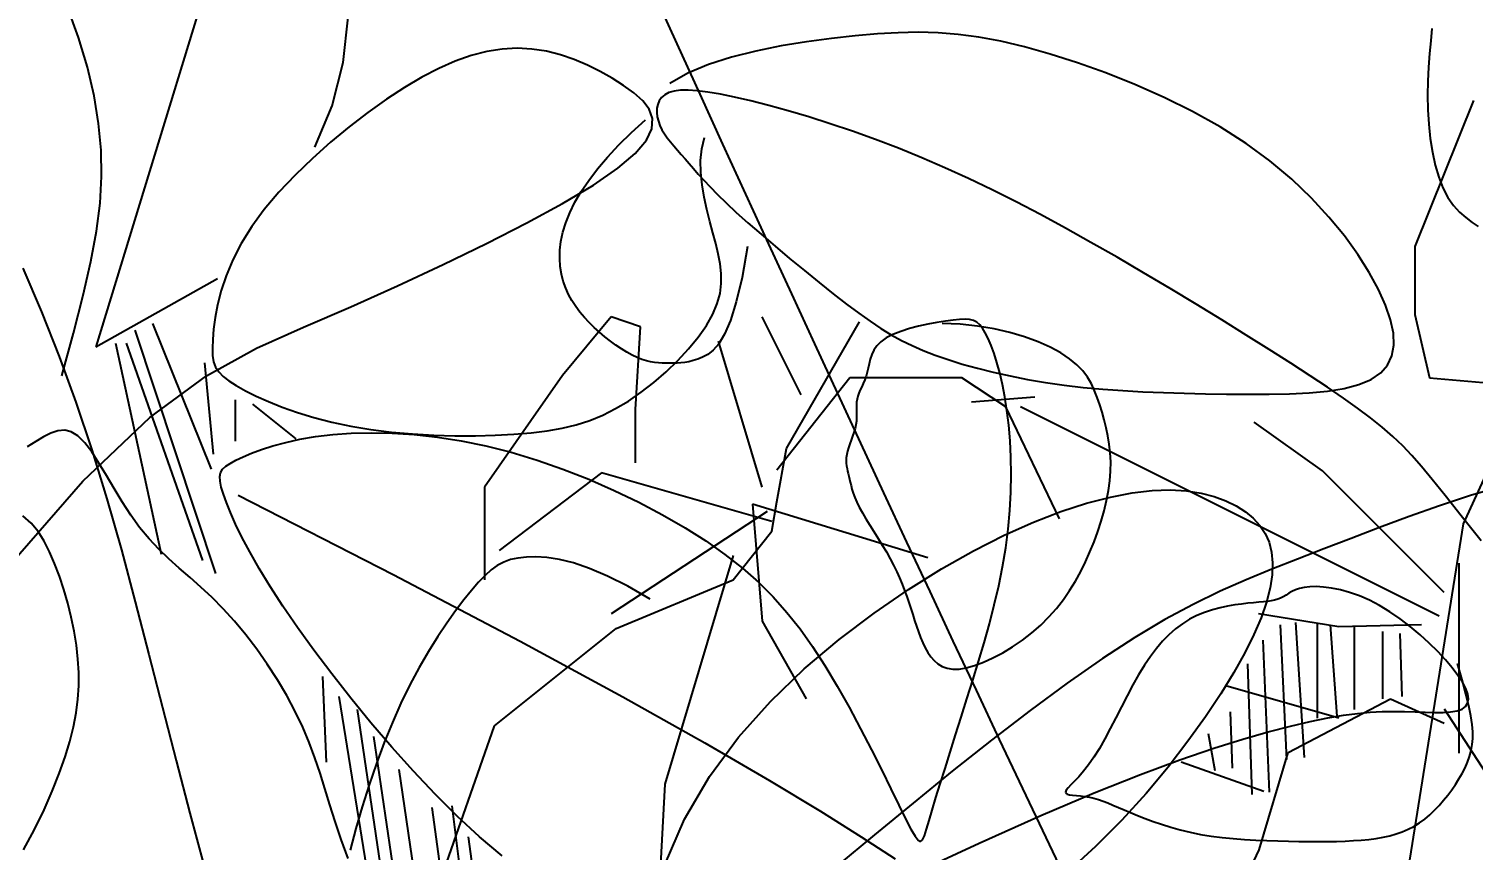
# Model space of a CAD drawing. Header units: metres. Extents: x 10 to 239, y 2 to 253.
# Drawn here: x 85.499 to 88.698, y 23.963 to 25.782 of the extents above; entities that cross this region are included whole.
import ezdxf

# ---------------------------------------------------------------- set-up
doc = ezdxf.new("R2010")
doc.units = ezdxf.units.M
doc.header["$MEASUREMENT"] = 0
doc.layers.get('Defpoints').update_dxf_attribs({"color": 9})
for name, color, linetype in [('-cotas', 252, 'Continuous'), ('1', 7, 'Continuous'), ('cot200', 9, 'Continuous')]:
    doc.layers.add(name, color=color, linetype=linetype)
doc.layers.add('barrera', color=7, linetype='Continuous', lineweight=0, true_color=0x9dbb63)
doc.layers.add('bloques ARBOLES', color=7, linetype='Continuous', true_color=0xb8d897)
doc.styles.get("Standard").update_dxf_attribs({"font": 'arial.ttf'})
doc.dimstyles.get("Standard").update_dxf_attribs({"dimtxt": 0.18, "dimasz": 0.18, "dimexe": 0.18, "dimexo": 0.0625, "dimgap": 0.09, "dimtad": 0, "dimtih": 1, "dimtoh": 1, "dimdec": 4, "dimzin": 0, "dimdsep": 46, "dimtxsty": 'Standard', "dimcen": 0.09, "dimadec": 0, "dimazin": 0, "dimtfac": 1, "dimtdec": 4, "dimtofl": 0, "dimtmove": 0, "dimatfit": 3, "dimfxl": 1, "dimtolj": 1, "dimtzin": 0, "dimarcsym": 0})

# ---------------------------------------------------------------- blocks, each defined once
blk = doc.blocks.new('*D81')
at = {"layer": '-cotas', "color": 0, "lineweight": -2, "transparency": 16777216}
for p, q in [((35.934, 42.8579), (35.9273, 20.3829)), ((88.7846, 42.8423), (88.778, 20.3672)), ((36.1074, 20.5628), (61.0308, 20.5555)), ((88.598, 20.5473), (63.6746, 20.5547))]:
    blk.add_line(p, q, dxfattribs=at)
at = {"layer": '-cotas', "color": 0, "transparency": 16777216}
for points in [[(36.1074, 20.5928), (36.1074, 20.5328), (35.9274, 20.5629)], [(88.598, 20.5773), (88.598, 20.5173), (88.778, 20.5472)]]:
    blk.add_solid(points, dxfattribs=at)
at = {"layer": 'Defpoints', "color": 0, "transparency": 16777216}
for p in [(35.934, 42.9204), (88.7846, 42.9048), (88.778, 20.5472)]:
    blk.add_point(p, dxfattribs=at)
at = {"layer": '-cotas', "color": 0, "transparency": 16777216, "insert": (62.3527, 20.5551), "char_height": 0.5, "attachment_point": 5}
blk.add_mtext('\\A1;52.8506', dxfattribs=at)
blk = doc.blocks.new('ARB5')
blk.add_lwpolyline([(5194.8, 1320.7), (5200, 1377.3), (5205.2, 1437.4), (5209.8, 1500.4), (5213, 1565.6), (5214.2, 1632.4), (5212.8, 1700), (5208.7, 1767.4), (5201.7, 1833.6), (5191.8, 1897.5), (5178.7, 1958.2), (5162.4, 2014.4), (5142.8, 2065.2), (5119.8, 2109.6), (5093.4, 2146.8), (5064.8, 2177.7), (5035.2, 2203.6), (5005.9, 2225.9), (4978.1, 2245.7)])
blk = doc.blocks.new('A$C6F4E7DED')
for p, q in [((1593.7, 2046.07), (1606.55, 2048.5)), ((1606.55, 2048.5), (1618.68, 2050.14)), ((1618.68, 2050.14), (1630.4, 2051.07)), ((1630.4, 2051.07), (1642, 2051.37)), ((1642, 2051.37), (1653.77, 2051.1)), ((1653.77, 2051.1), (1665.99, 2050.36)), ((1665.99, 2050.36), (1678.98, 2049.2)), ((1678.98, 2049.2), (1692.9, 2047.69)), ((1692.9, 2047.69), (1707.48, 2045.76)), ((1548.82, 2033.49), (1564.83, 2038.59)), ((1564.83, 2038.59), (1579.86, 2042.79)), ((1579.86, 2042.79), (1593.7, 2046.07)), ((1707.48, 2045.76), (1722.35, 2043.35)), ((1722.35, 2043.35), (1737.12, 2040.38)), ((1737.12, 2040.38), (1751.42, 2036.78)), ((1532.16, 2027.54), (1548.82, 2033.49)), ((1751.42, 2036.78), (1764.85, 2032.47)), ((1764.85, 2032.47), (1777.04, 2027.37)), ((1515.15, 2020.76), (1532.16, 2027.54)), ((1777.04, 2027.37), (1787.6, 2021.42)), ((1481.39, 2004.92), (1498.12, 2013.21)), ((1498.12, 2013.21), (1515.15, 2020.76)), ((1740.1, 2011.14), (1749.57, 2013.34)), ((1749.57, 2013.34), (1757.92, 2015.06)), ((1757.92, 2015.06), (1765.19, 2016.3)), ((1765.19, 2016.3), (1771.45, 2017.09)), ((1771.45, 2017.09), (1776.79, 2017.44)), ((1776.79, 2017.44), (1781.28, 2017.36)), ((1781.28, 2017.36), (1785, 2016.88)), ((1785, 2016.88), (1788.04, 2016.01)), ((1788.04, 2016.01), (1790.46, 2014.77)), ((1790.46, 2014.77), (1792.33, 2013.17)), ((1792.33, 2013.17), (1793.71, 2011.28)), ((1316.98, 2011.48), (1351.21, 1925.98)), ((1465.27, 1995.92), (1481.39, 2004.92)), ((1706.19, 2001.76), (1718.27, 2005.33)), ((1718.27, 2005.33), (1729.62, 2008.47)), ((1729.62, 2008.47), (1740.1, 2011.14)), ((1793.71, 2011.28), (1794.62, 2009.14)), ((1794.62, 2009.14), (1795.09, 2006.81)), ((1795.09, 2006.81), (1795.16, 2004.35)), ((1680.45, 1993.37), (1693.54, 1997.77)), ((1693.54, 1997.77), (1706.19, 2001.76)), ((1793.31, 1996.72), (1792.11, 1994.26)), ((1794.24, 1999.25), (1793.31, 1996.72)), ((1794.87, 2001.81), (1794.24, 1999.25)), ((1795.16, 2004.35), (1794.87, 2001.81)), ((1810.02, 1992.67), (1801.86, 2000.08)), ((700.89, 1991.25), (806.42, 1646.4)), ((1450.08, 1986.27), (1465.27, 1995.92)), ((1653.55, 1983.42), (1667.07, 1988.58)), ((1667.07, 1988.58), (1680.45, 1993.37)), ((1789.02, 1989.51), (1787.19, 1987.16)), ((1790.67, 1991.87), (1789.02, 1989.51)), ((1792.11, 1994.26), (1790.67, 1991.87)), ((1817.4, 1985.4), (1810.02, 1992.67)), ((1436.09, 1976.01), (1450.08, 1986.27)), ((1639.99, 1977.9), (1653.55, 1983.42)), ((1780.86, 1979.85), (1778.57, 1977.24)), ((1783.08, 1982.36), (1780.86, 1979.85)), ((1785.2, 1984.78), (1783.08, 1982.36)), ((1787.19, 1987.16), (1785.2, 1984.78)), ((1824, 1978.3), (1817.4, 1985.4)), ((1423.34, 1965.3), (1436.09, 1976.01)), ((1612.68, 1965.74), (1626.38, 1972.01)), ((1626.38, 1972.01), (1639.99, 1977.9)), ((1773.69, 1971.54), (1770.89, 1968.33)), ((1776.21, 1974.49), (1773.69, 1971.54)), ((1778.57, 1977.24), (1776.21, 1974.49)), ((1829.85, 1971.37), (1824, 1978.3)), ((1834.97, 1964.63), (1829.85, 1971.37)), ((1411.82, 1954.29), (1423.34, 1965.3)), ((1598.82, 1959.08), (1612.68, 1965.74)), ((1767.7, 1964.78), (1763.99, 1960.82)), ((1770.89, 1968.33), (1767.7, 1964.78)), ((1839.37, 1958.1), (1834.97, 1964.63)), ((1401.54, 1943.17), (1411.82, 1954.29)), ((1584.76, 1952.02), (1598.82, 1959.08)), ((1759.65, 1956.41), (1754.57, 1951.45)), ((1763.99, 1960.82), (1759.65, 1956.41)), ((1843.06, 1951.78), (1839.37, 1958.1)), ((1570.45, 1944.55), (1584.76, 1952.02)), ((1748.62, 1945.9), (1741.75, 1939.71)), ((1754.57, 1951.45), (1748.62, 1945.9)), ((1846.07, 1945.69), (1843.06, 1951.78)), ((1848.42, 1939.85), (1846.07, 1945.69)), ((1392.48, 1932.08), (1401.54, 1943.17)), ((1555.84, 1936.65), (1570.45, 1944.55)), ((1741.75, 1939.71), (1734.11, 1933.04)), ((1850.15, 1934.24), (1848.42, 1939.85)), ((1384.64, 1921.21), (1392.48, 1932.08)), ((1525.56, 1919.57), (1540.88, 1928.32)), ((1540.88, 1928.32), (1555.84, 1936.65)), ((1734.11, 1933.04), (1725.91, 1926.03)), ((1851.29, 1928.88), (1850.15, 1934.24)), ((1851.9, 1923.75), (1851.29, 1928.88)), ((1351.21, 1925.98), (1351.21, 1886.08)), ((1378.01, 1910.72), (1384.64, 1921.21)), ((1725.91, 1926.03), (1717.37, 1918.88)), ((1741.97, 1925.98), (1745.24, 1907.79)), ((1852.02, 1918.86), (1851.9, 1923.75)), ((1510.04, 1910.52), (1525.56, 1919.57)), ((1708.69, 1911.75), (1700.09, 1904.82)), ((1717.37, 1918.88), (1708.69, 1911.75)), ((1850.96, 1909.76), (1851.69, 1914.2)), ((1851.69, 1914.2), (1852.02, 1918.86)), ((1372.6, 1900.78), (1378.01, 1910.72)), ((1494.52, 1901.3), (1510.04, 1910.52)), ((1700.09, 1904.82), (1691.78, 1898.25)), ((1745.24, 1907.79), (1748.6, 1893.5)), ((1848.48, 1901.57), (1849.88, 1905.55)), ((1849.88, 1905.55), (1850.96, 1909.76)), ((1322.68, 1763.53), (1262.78, 1894.63)), ((1368.39, 1891.52), (1372.6, 1900.78)), ((1479.2, 1892.05), (1494.52, 1901.3)), ((1691.78, 1898.25), (1683.97, 1892.23)), ((1844.83, 1894.19), (1846.79, 1897.78)), ((1846.79, 1897.78), (1848.48, 1901.57)), ((1351.21, 1886.08), (1342.65, 1849.03)), ((1365.44, 1882.99), (1368.39, 1891.52)), ((1464.28, 1882.91), (1479.2, 1892.05)), ((1676.81, 1886.87), (1670.19, 1882.14)), ((1683.97, 1892.23), (1676.81, 1886.87)), ((1748.6, 1893.5), (1752.01, 1882.61)), ((1837.58, 1884.38), (1840.2, 1887.51)), ((1840.2, 1887.51), (1842.63, 1890.77)), ((1842.63, 1890.77), (1844.83, 1894.19)), ((1363.8, 1875.2), (1365.44, 1882.99)), ((1449.97, 1874.02), (1464.28, 1882.91)), ((1663.94, 1877.96), (1657.88, 1874.24)), ((1670.19, 1882.14), (1663.94, 1877.96)), ((1719.15, 1807.68), (1676.36, 1881.78)), ((1710.59, 1839.03), (1733.41, 1884.63)), ((1752.01, 1882.61), (1755.43, 1874.59)), ((1804.72, 1878.93), (1821.83, 1884.63)), ((1807.57, 1830.48), (1804.72, 1878.93)), ((1821.83, 1884.63), (1850.35, 1850.43)), ((1828.72, 1875.68), (1831.81, 1878.48)), ((1831.81, 1878.48), (1834.77, 1881.38)), ((1834.77, 1881.38), (1837.58, 1884.38)), ((1363.51, 1868.18), (1363.8, 1875.2)), ((1436.45, 1865.52), (1449.97, 1874.02)), ((1651.85, 1870.89), (1645.67, 1867.85)), ((1657.88, 1874.24), (1651.85, 1870.89)), ((1733.41, 1784.88), (1759.08, 1870.38)), ((1755.43, 1874.59), (1758.81, 1868.94)), ((1819.04, 1868.09), (1822.3, 1870.46)), ((1822.3, 1870.46), (1825.54, 1872.99)), ((1825.54, 1872.99), (1828.72, 1875.68)), ((1364.62, 1861.94), (1363.51, 1868.18)), ((1367.18, 1856.49), (1364.62, 1861.94)), ((1423.94, 1857.55), (1436.45, 1865.52)), ((1632.15, 1862.3), (1624.52, 1859.66)), ((1639.16, 1865.01), (1632.15, 1862.3)), ((1645.67, 1867.85), (1639.16, 1865.01)), ((1758.81, 1868.94), (1762.12, 1865.16)), ((1762.12, 1865.16), (1765.32, 1862.73)), ((1765.32, 1862.73), (1768.35, 1861.14)), ((1768.35, 1861.14), (1771.2, 1859.97)), ((1803.85, 1859.81), (1806.62, 1860.9)), ((1806.62, 1860.9), (1809.55, 1862.3)), ((1809.55, 1862.3), (1812.63, 1863.98)), ((1812.63, 1863.98), (1815.8, 1865.92)), ((1815.8, 1865.92), (1819.04, 1868.09)), ((1371.25, 1851.86), (1367.18, 1856.49)), ((1412.58, 1850.21), (1423.94, 1857.55)), ((1598.11, 1852.27), (1588.3, 1850.08)), ((1607.44, 1854.61), (1598.11, 1852.27)), ((1616.27, 1857.09), (1607.44, 1854.61)), ((1624.52, 1859.66), (1616.27, 1857.09)), ((1771.2, 1859.97), (1773.87, 1859.08)), ((1773.87, 1859.08), (1776.38, 1858.45)), ((1776.38, 1858.45), (1778.78, 1858.02)), ((1778.78, 1858.02), (1781.07, 1857.77)), ((1781.07, 1857.77), (1783.29, 1857.64)), ((1783.29, 1857.64), (1785.46, 1857.59)), ((1785.46, 1857.59), (1787.6, 1857.58)), ((1787.6, 1857.58), (1789.75, 1857.59)), ((1789.75, 1857.59), (1791.91, 1857.63)), ((1791.91, 1857.63), (1794.12, 1857.75)), ((1794.12, 1857.75), (1796.4, 1857.99)), ((1796.4, 1857.99), (1798.76, 1858.39)), ((1798.76, 1858.39), (1801.24, 1858.98)), ((1801.24, 1858.98), (1803.85, 1859.81)), ((816.47, 1827.44), (823, 1845.19)), ((1342.65, 1849.03), (1311.27, 1846.18)), ((1376.88, 1848.05), (1371.25, 1851.86)), ((1384.06, 1845.08), (1376.88, 1848.05)), ((1392.64, 1842.84), (1384.06, 1845.08)), ((1402.32, 1843.44), (1412.58, 1850.21)), ((1556.57, 1844.73), (1545.39, 1843.43)), ((1567.48, 1846.28), (1556.57, 1844.73)), ((1578.07, 1848.08), (1567.48, 1846.28)), ((1588.3, 1850.08), (1578.07, 1848.08)), ((1590.8, 1831.93), (1616.47, 1849.03)), ((1616.47, 1849.03), (1682.07, 1849.03)), ((1682.07, 1849.03), (1724.85, 1794.88)), ((1850.35, 1850.43), (1895.99, 1784.88)), ((661.53, 1812.81), (658.57, 1839.35)), ((1384.72, 1831.19), (1393.07, 1837.13)), ((1402.4, 1841.26), (1392.64, 1842.84)), ((1393.07, 1837.13), (1402.32, 1843.44)), ((1413.12, 1840.22), (1402.4, 1841.26)), ((1424.61, 1839.62), (1413.12, 1840.22)), ((1436.64, 1839.37), (1424.61, 1839.62)), ((1449.01, 1839.37), (1436.64, 1839.37)), ((1461.49, 1839.51), (1449.01, 1839.37)), ((1473.92, 1839.71), (1461.49, 1839.51)), ((1486.24, 1839.99), (1473.92, 1839.71)), ((1498.43, 1840.37), (1486.24, 1839.99)), ((1510.46, 1840.87), (1498.43, 1840.37)), ((1522.31, 1841.53), (1510.46, 1840.87)), ((1533.96, 1842.38), (1522.31, 1841.53)), ((1545.39, 1843.43), (1533.96, 1842.38)), ((1573.68, 1837.63), (1610.76, 1834.78)), ((811.29, 1810.08), (816.47, 1827.44)), ((1336.94, 1709.38), (1582.24, 1831.93)), ((1377.17, 1825.52), (1384.72, 1831.19)), ((1559.42, 1766.38), (1590.8, 1831.93)), ((1807.57, 1799.13), (1807.57, 1830.48)), ((534.27, 1817.29), (542.55, 1819.39)), ((542.55, 1819.39), (551.04, 1820.73)), ((551.04, 1820.73), (559.7, 1821.2)), ((559.7, 1821.2), (568.51, 1820.71)), ((568.51, 1820.71), (577.47, 1819.26)), ((577.47, 1819.26), (586.63, 1816.87)), ((1364.08, 1814.58), (1370.32, 1820.02)), ((1370.32, 1820.02), (1377.17, 1825.52)), ((1405.4, 1794.6), (1445.33, 1823.1)), ((511.1, 1807.57), (518.51, 1811.27)), ((518.51, 1811.27), (526.24, 1814.55)), ((526.24, 1814.55), (534.27, 1817.29)), ((586.63, 1816.87), (596.01, 1813.54)), ((596.01, 1813.54), (605.63, 1809.3)), ((668.05, 1787.41), (661.53, 1812.81)), ((807.41, 1793.24), (811.29, 1810.08)), ((1358.34, 1809.11), (1364.08, 1814.58)), ((497.43, 1799.35), (504.06, 1803.56)), ((504.06, 1803.56), (511.1, 1807.57)), ((605.63, 1809.3), (615.52, 1804.17)), ((615.52, 1804.17), (625.71, 1798.15)), ((1347.34, 1797.06), (1352.92, 1803.43)), ((1352.92, 1803.43), (1358.34, 1809.11)), ((1724.85, 1776.34), (1719.15, 1807.68)), ((486.11, 1790.44), (491.31, 1795.01)), ((491.31, 1795.01), (497.43, 1799.35)), ((625.71, 1798.15), (636.24, 1791.27)), ((804.76, 1777.02), (807.41, 1793.24)), ((1334.09, 1723.35), (1405.4, 1794.6)), ((1341.06, 1789.44), (1347.34, 1797.06)), ((1727.71, 1764.94), (1827.53, 1793.43)), ((1827.53, 1793.43), (1887.43, 1747.84)), ((480.37, 1780.11), (482.31, 1785.52)), ((482.31, 1785.52), (486.11, 1790.44)), ((636.24, 1791.27), (647.07, 1783.57)), ((678.07, 1763.25), (668.05, 1787.41)), ((1299.69, 1785.52), (1318.56, 1780.04)), ((1333.5, 1780.02), (1341.06, 1789.44)), ((1895.99, 1784.88), (1895.99, 1730.74)), ((480.77, 1774.08), (480.37, 1780.11)), ((647.07, 1783.57), (658.06, 1775.15)), ((803.3, 1761.46), (804.76, 1777.02)), ((1318.56, 1780.04), (1336.88, 1774.08)), ((1324.11, 1768.23), (1333.5, 1780.02)), ((1461.86, 1776.99), (1455.79, 1773.98)), ((1468.71, 1779.54), (1461.86, 1776.99)), ((1476.39, 1781.52), (1468.71, 1779.54)), ((1484.97, 1782.83), (1476.39, 1781.52)), ((1494.5, 1783.35), (1484.97, 1782.83)), ((1505.06, 1783), (1494.5, 1783.35)), ((1516.69, 1781.65), (1505.06, 1783)), ((1529.47, 1779.2), (1516.69, 1781.65)), ((1543.43, 1775.57), (1529.47, 1779.2)), ((1727.71, 1759.24), (1724.85, 1776.34)), ((451.52, 1762.35), (449.89, 1768.95)), ((483.99, 1767.29), (480.77, 1774.08)), ((658.06, 1775.15), (668.98, 1766.13)), ((1312.34, 1753.54), (1324.11, 1768.23)), ((1336.88, 1774.08), (1354.65, 1767.81)), ((1354.65, 1767.81), (1371.85, 1761.39)), ((1450.44, 1770.59), (1445.84, 1766.8)), ((1455.79, 1773.98), (1450.44, 1770.59)), ((1558.51, 1770.66), (1543.43, 1775.57)), ((1574.62, 1764.43), (1558.51, 1770.66)), ((1636.43, 1743.58), (1739.11, 1774.93)), ((1730.56, 1770.64), (1821.83, 1710.79)), ((1739.11, 1774.93), (1733.41, 1706.53)), ((452.22, 1755.45), (451.52, 1762.35)), ((490.49, 1759.61), (483.99, 1767.29)), ((500.75, 1750.9), (490.49, 1759.61)), ((668.98, 1766.13), (679.61, 1756.66)), ((803.02, 1746.13), (803.3, 1761.46)), ((1376.88, 1424.38), (1322.68, 1763.53)), ((1371.85, 1761.39), (1388.45, 1754.99)), ((1441.98, 1762.58), (1438.91, 1757.89)), ((1445.84, 1766.8), (1441.98, 1762.58)), ((1591.69, 1756.82), (1574.62, 1764.43)), ((1750.52, 1730.74), (1727.71, 1759.24)), ((452.14, 1748.35), (452.22, 1755.45)), ((515.07, 1741.09), (500.75, 1750.9)), ((679.61, 1756.66), (689.76, 1746.85)), ((1388.45, 1754.99), (1404.45, 1748.79)), ((1436.64, 1752.68), (1435.2, 1746.93)), ((1438.91, 1757.89), (1436.64, 1752.68)), ((1609.62, 1747.76), (1591.69, 1756.82)), ((451.43, 1741.13), (452.14, 1748.35)), ((689.76, 1746.85), (699.21, 1736.84)), ((803.93, 1730.49), (803.02, 1746.13)), ((1404.45, 1748.79), (1419.87, 1742.86)), ((1419.87, 1742.86), (1434.95, 1736.97)), ((1435.2, 1746.93), (1434.6, 1740.58)), ((1628.34, 1737.19), (1609.62, 1747.76)), ((1750.52, 1744.99), (1790.46, 1611.05)), ((1843.91, 1740.59), (1852.18, 1742.65)), ((1852.18, 1742.65), (1859.48, 1743.79)), ((1859.48, 1743.79), (1865.89, 1744.18)), ((1865.89, 1744.18), (1871.51, 1744.04)), ((1871.51, 1744.04), (1876.44, 1743.49)), ((1876.44, 1743.49), (1880.83, 1742.53)), ((1880.83, 1742.53), (1884.81, 1741.09)), ((448.68, 1726.77), (450.23, 1733.91)), ((450.23, 1733.91), (451.43, 1741.13)), ((533.04, 1730.34), (515.07, 1741.09)), ((699.21, 1736.84), (707.74, 1726.74)), ((1325.53, 1740.45), (1325.53, 1629.3)), ((1434.6, 1740.58), (1434.87, 1733.6)), ((1434.95, 1736.97), (1449.98, 1730.8)), ((1647.77, 1725.05), (1628.34, 1737.19)), ((1824.01, 1732.95), (1834.55, 1737.42)), ((1834.55, 1737.42), (1843.91, 1740.59)), ((1884.81, 1741.09), (1888.53, 1739.11)), ((1888.53, 1739.11), (1892.13, 1736.53)), ((1892.13, 1736.53), (1895.74, 1733.28)), ((446.94, 1719.81), (448.68, 1726.77)), ((554.07, 1718.85), (533.04, 1730.34)), ((707.74, 1726.74), (715.15, 1716.7)), ((806.04, 1714.03), (803.93, 1730.49)), ((1434.87, 1733.6), (1436.04, 1725.96)), ((1436.04, 1725.96), (1438.16, 1717.61)), ((1449.98, 1730.8), (1465.24, 1724.03)), ((1818.98, 1702.24), (1750.52, 1730.74)), ((1799.01, 1719.34), (1812.2, 1726.99)), ((1812.2, 1726.99), (1824.01, 1732.95)), ((1895.74, 1733.28), (1899.52, 1729.32)), ((1899.52, 1729.32), (1903.6, 1724.56)), ((445.13, 1713.14), (446.94, 1719.81)), ((577.59, 1706.84), (554.07, 1718.85)), ((1438.16, 1717.61), (1441.27, 1708.51)), ((1465.24, 1724.03), (1481.01, 1716.35)), ((1667.81, 1711.28), (1647.77, 1725.05)), ((1903.6, 1724.56), (1908.08, 1718.98)), ((1908.08, 1718.98), (1912.93, 1712.58)), ((443.42, 1706.81), (445.13, 1713.14)), ((715.15, 1716.7), (721.28, 1706.83)), ((809.33, 1696.21), (806.04, 1714.03)), ((1395.72, 1703.09), (1442.86, 1710.73)), ((1441.27, 1708.51), (1445.45, 1698.63)), ((1481.01, 1716.35), (1497.57, 1707.44)), ((1688.3, 1695.82), (1667.81, 1711.28)), ((1912.93, 1712.58), (1918.06, 1705.39)), ((440.79, 1694.92), (441.92, 1700.77)), ((441.92, 1700.77), (443.42, 1706.81)), ((602.99, 1694.52), (577.59, 1706.84)), ((721.28, 1706.83), (726.2, 1697.23)), ((1347.29, 1704.37), (1395.72, 1703.09)), ((1370.23, 1700.55), (1370.23, 1661.08)), ((1386.8, 1703.09), (1386.8, 1654.71)), ((1400.81, 1704.37), (1396.99, 1650.89)), ((1408.46, 1705.64), (1408.46, 1649.62)), ((1421.2, 1705.64), (1416.1, 1626.7)), ((1430.12, 1704.37), (1426.3, 1625.42)), ((1497.57, 1707.44), (1515.22, 1696.99)), ((1733.41, 1706.53), (1707.74, 1660.93)), ((1890.28, 1645.25), (1818.98, 1702.24)), ((1918.06, 1705.39), (1923.38, 1697.43)), ((440.14, 1689.18), (440.79, 1694.92)), ((629.71, 1682.1), (602.99, 1694.52)), ((726.2, 1697.23), (730.06, 1688)), ((813.82, 1676.5), (809.33, 1696.21)), ((849.18, 1692.42), (838.32, 1666.86)), ((1360.04, 1699.27), (1358.76, 1662.35)), ((1440.32, 1695.45), (1436.49, 1606.32)), ((1445.45, 1698.63), (1450.74, 1687.93)), ((1515.22, 1696.99), (1534.23, 1684.67)), ((1708.76, 1678.59), (1688.3, 1695.82)), ((1923.38, 1697.43), (1928.82, 1688.74)), ((440.12, 1683.45), (440.14, 1689.18)), ((440.85, 1677.64), (440.12, 1683.45)), ((730.06, 1688), (732.98, 1679.23)), ((806.42, 1646.4), (735.11, 1686.3)), ((1450.74, 1687.93), (1457.2, 1676.36)), ((1534.23, 1684.67), (1554.77, 1670.29)), ((1928.82, 1688.74), (1934.28, 1679.35)), ((442.48, 1671.65), (440.85, 1677.64)), ((657.15, 1669.79), (629.71, 1682.1)), ((732.98, 1679.23), (735.09, 1671.02)), ((819.5, 1654.37), (813.82, 1676.5)), ((1449.24, 1681.45), (1446.69, 1605.05)), ((1457.2, 1676.36), (1464.89, 1663.89)), ((1728.62, 1659.52), (1708.76, 1678.59)), ((1934.28, 1679.35), (1939.69, 1669.27)), ((445.13, 1665.4), (442.48, 1671.65)), ((684.72, 1657.8), (657.15, 1669.79)), ((735.09, 1671.02), (736.54, 1663.46)), ((838.32, 1666.86), (827.97, 1640.74)), ((1395.72, 1649.62), (1461.98, 1668.72)), ((1554.77, 1670.29), (1576.54, 1654.19)), ((1939.69, 1669.27), (1944.95, 1658.54)), ((280.38, 1656.9), (290.13, 1658.52)), ((287.19, 1657.24), (288.8, 1659.29)), ((288.8, 1659.29), (290.52, 1660.78)), ((290.13, 1658.52), (300.28, 1659.55)), ((290.52, 1660.78), (292.46, 1661.76)), ((292.46, 1661.76), (294.71, 1662.3)), ((294.71, 1662.3), (297.37, 1662.47)), ((297.37, 1662.47), (300.55, 1662.32)), ((300.28, 1659.55), (310.73, 1659.92)), ((300.55, 1662.32), (304.36, 1661.93)), ((304.36, 1661.93), (308.83, 1661.33)), ((308.83, 1661.33), (313.83, 1660.54)), ((313.83, 1660.54), (319.15, 1659.55)), ((319.15, 1659.55), (324.59, 1658.37)), ((324.59, 1658.37), (329.96, 1656.98)), ((448.9, 1658.83), (445.13, 1665.4)), ((453.66, 1652.05), (448.9, 1658.83)), ((712.31, 1645.57), (684.72, 1657.8)), ((736.54, 1663.46), (737.45, 1656.65)), ((773.32, 1659.94), (738.91, 1574.63)), ((1365.47, 1660.93), (1334.09, 1646.68)), ((1425.36, 1629.58), (1365.47, 1660.93)), ((1464.89, 1663.89), (1473.85, 1650.48)), ((1747.31, 1638.55), (1728.62, 1659.52)), ((1944.95, 1658.54), (1950.01, 1647.21)), ((247.5, 1646.17), (254.59, 1649.32)), ((254.59, 1649.32), (262.5, 1652.22)), ((262.5, 1652.22), (271.13, 1654.77)), ((271.13, 1654.77), (280.38, 1656.9)), ((282.18, 1647.16), (283.91, 1651.2)), ((283.91, 1651.2), (285.59, 1654.56)), ((285.59, 1654.56), (287.19, 1657.24)), ((329.96, 1656.98), (335.04, 1655.38)), ((335.04, 1655.38), (339.65, 1653.57)), ((339.65, 1653.57), (343.57, 1651.54)), ((343.57, 1651.54), (346.68, 1649.31)), ((346.68, 1649.31), (349.03, 1646.9)), ((459.27, 1645.19), (453.66, 1652.05)), ((783.51, 1656.12), (736.36, 1513.51)), ((737.45, 1656.65), (737.97, 1650.68)), ((737.97, 1650.68), (738.17, 1645.6)), ((826.39, 1629.3), (819.5, 1654.37)), ((1334.09, 1655.23), (1302.72, 1606.78)), ((1459.43, 1653.44), (1458.16, 1620.33)), ((1473.85, 1650.48), (1484.14, 1636.14)), ((1576.54, 1654.19), (1599.13, 1636.8)), ((236.18, 1639.4), (241.34, 1642.84)), ((241.34, 1642.84), (247.5, 1646.17)), ((278.72, 1637.06), (280.44, 1642.44)), ((280.44, 1642.44), (282.18, 1647.16)), ((349.03, 1646.9), (350.76, 1644.36)), ((350.76, 1644.36), (352, 1641.75)), ((352, 1641.75), (352.87, 1639.1)), ((465.57, 1638.38), (459.27, 1645.19)), ((741.62, 1629.43), (712.31, 1645.57)), ((738.02, 1641.3), (737.41, 1637.64)), ((738.17, 1645.6), (738.02, 1641.3)), ((788.61, 1648.48), (744.01, 1521.15)), ((794.98, 1648.48), (768.22, 1524.97)), ((827.97, 1640.74), (818.14, 1613.87)), ((1933.07, 1522.71), (1890.28, 1645.25)), ((1950.01, 1647.21), (1954.82, 1635.36)), ((228.47, 1632.22), (231.94, 1635.86)), ((231.94, 1635.86), (236.18, 1639.4)), ((277.06, 1631.02), (278.72, 1637.06)), ((352.87, 1639.1), (353.52, 1636.47)), ((353.52, 1636.47), (354.06, 1633.91)), ((354.06, 1633.91), (354.64, 1631.45)), ((472.41, 1631.78), (465.57, 1638.38)), ((736.24, 1634.47), (734.43, 1631.62)), ((737.41, 1637.64), (736.24, 1634.47)), ((742.73, 1637.02), (737.64, 1583.54)), ((1472.17, 1640.7), (1468.35, 1619.06)), ((1484.14, 1636.14), (1495.75, 1621.1)), ((1599.13, 1636.8), (1622.11, 1618.59)), ((1764.27, 1615.59), (1747.31, 1638.55)), ((1954.82, 1635.36), (1959.38, 1623.11)), ((221.54, 1620.66), (223.4, 1624.62)), ((223.4, 1624.62), (225.67, 1628.48)), ((225.67, 1628.48), (228.47, 1632.22)), ((274.08, 1616.99), (275.5, 1624.32)), ((275.5, 1624.32), (277.06, 1631.02)), ((354.64, 1631.45), (355.33, 1629.14)), ((355.33, 1629.14), (356.14, 1626.97)), ((356.14, 1626.97), (357.02, 1624.91)), ((357.02, 1624.91), (357.9, 1622.95)), ((479.63, 1625.52), (472.41, 1631.78)), ((487.07, 1619.74), (479.63, 1625.52)), ((728.5, 1626.34), (724.18, 1623.6)), ((731.88, 1628.97), (728.5, 1626.34)), ((734.43, 1631.62), (731.88, 1628.97)), ((774.8, 1604.95), (741.62, 1629.43)), ((1442.48, 1572.58), (1425.36, 1629.58)), ((1439.63, 1606.78), (1488.11, 1623.88)), ((218.55, 1612.36), (219.97, 1616.57)), ((219.97, 1616.57), (221.54, 1620.66)), ((272.85, 1609.01), (274.08, 1616.99)), ((357.9, 1622.95), (358.76, 1621.07)), ((358.76, 1621.07), (359.54, 1619.25)), ((359.54, 1619.25), (360.19, 1617.47)), ((360.19, 1617.47), (360.67, 1615.71)), ((360.67, 1615.71), (360.95, 1613.95)), ((494.57, 1614.58), (487.07, 1619.74)), ((712.57, 1617.48), (705.35, 1614.25)), ((718.86, 1620.63), (712.57, 1617.48)), ((724.18, 1623.6), (718.86, 1620.63)), ((724.89, 1615.38), (724.89, 1591.18)), ((1495.75, 1621.1), (1508.64, 1605.63)), ((1622.11, 1618.59), (1645.07, 1600)), ((1778.91, 1590.58), (1764.27, 1615.59)), ((1959.38, 1623.11), (1963.67, 1610.57)), ((215.9, 1603.56), (217.19, 1608.03)), ((217.19, 1608.03), (218.55, 1612.36)), ((271.83, 1600.42), (272.85, 1609.01)), ((360.95, 1613.95), (361.06, 1612.18)), ((361, 1608.55), (360.95, 1606.67)), ((361.06, 1610.38), (361, 1608.55)), ((361.06, 1612.18), (361.06, 1610.38)), ((502.03, 1610.13), (494.57, 1614.58)), ((509.52, 1606.39), (502.03, 1610.13)), ((688.35, 1607.87), (678.66, 1604.9)), ((697.26, 1611.01), (688.35, 1607.87)), ((714.7, 1612.83), (689.21, 1592.46)), ((705.35, 1614.25), (697.26, 1611.01)), ((818.14, 1613.87), (808.8, 1586.08)), ((1790.46, 1611.05), (1804.72, 1337.47)), ((1963.67, 1610.57), (1967.67, 1597.86)), ((213.73, 1594.19), (214.74, 1598.95)), ((214.74, 1598.95), (215.9, 1603.56)), ((271.07, 1591.27), (271.83, 1600.42)), ((360.95, 1606.67), (360.95, 1604.74)), ((360.95, 1604.74), (361.06, 1602.73)), ((361.06, 1602.73), (361.34, 1600.64)), ((361.34, 1600.64), (361.82, 1598.46)), ((361.82, 1598.46), (362.46, 1596.22)), ((517.16, 1603.28), (509.52, 1606.39)), ((525.06, 1600.74), (517.16, 1603.28)), ((533.33, 1598.72), (525.06, 1600.74)), ((542.1, 1597.14), (533.33, 1598.72)), ((657.15, 1599.85), (645.46, 1597.93)), ((668.24, 1602.2), (657.15, 1599.85)), ((678.66, 1604.9), (668.24, 1602.2)), ((814.03, 1567.67), (774.8, 1604.95)), ((1508.64, 1605.63), (1522.79, 1590.01)), ((1645.07, 1600), (1667.59, 1581.47)), ((212.93, 1589.28), (213.73, 1594.19)), ((270.59, 1581.64), (271.07, 1591.27)), ((362.46, 1596.22), (363.21, 1593.95)), ((363.21, 1593.95), (364.02, 1591.68)), ((364.02, 1591.68), (364.83, 1589.44)), ((551.49, 1595.96), (542.1, 1597.14)), ((561.6, 1595.1), (551.49, 1595.96)), ((572.51, 1594.53), (561.6, 1595.1)), ((584.09, 1594.24), (572.51, 1594.53)), ((592.38, 1591.23), (577.93, 1588.29)), ((596.14, 1594.27), (584.09, 1594.24)), ((606.41, 1593.41), (592.38, 1591.23)), ((608.49, 1594.63), (596.14, 1594.27)), ((619.94, 1594.91), (606.41, 1593.41)), ((620.94, 1595.34), (608.49, 1594.63)), ((632.9, 1595.75), (619.94, 1594.91)), ((633.33, 1596.44), (620.94, 1595.34)), ((645.23, 1596.01), (632.9, 1595.75)), ((645.46, 1597.93), (633.33, 1596.44)), ((656.86, 1595.72), (645.23, 1596.01)), ((667.7, 1594.95), (656.86, 1595.72)), ((677.71, 1593.74), (667.7, 1594.95)), ((686.88, 1592.17), (677.71, 1593.74)), ((695.2, 1590.33), (686.88, 1592.17)), ((702.69, 1588.29), (695.2, 1590.33)), ((808.83, 1584.76), (812.91, 1590.15)), ((812.91, 1590.15), (816.88, 1594.15)), ((816.88, 1594.15), (820.77, 1596.55)), ((820.77, 1596.55), (824.65, 1597.48)), ((824.65, 1597.48), (828.6, 1597.16)), ((828.6, 1597.16), (832.69, 1595.81)), ((832.69, 1595.81), (837, 1593.67)), ((837, 1593.67), (841.61, 1590.94)), ((841.61, 1590.94), (846.61, 1587.86)), ((1522.79, 1590.01), (1538.18, 1574.51)), ((1790.68, 1563.44), (1778.91, 1590.58)), ((1967.67, 1597.86), (1971.36, 1585.07)), ((212.11, 1578.95), (212.37, 1584.2)), ((212.37, 1584.2), (212.93, 1589.28)), ((270.42, 1571.59), (270.59, 1581.64)), ((364.83, 1589.44), (365.58, 1587.27)), ((365.58, 1587.27), (366.22, 1585.18)), ((366.22, 1585.18), (366.7, 1583.23)), ((366.7, 1583.23), (366.97, 1581.42)), ((563.12, 1584.57), (548.05, 1580.01)), ((577.93, 1588.29), (563.12, 1584.57)), ((709.34, 1586.15), (702.69, 1588.29)), ((715.17, 1583.97), (709.34, 1586.15)), ((720.17, 1581.86), (715.17, 1583.97)), ((724.35, 1579.88), (720.17, 1581.86)), ((808.8, 1586.08), (799.93, 1557.23)), ((804.61, 1578.29), (808.83, 1584.76)), ((1971.36, 1585.07), (1974.73, 1572.34)), ((212.18, 1573.51), (212.11, 1578.95)), ((212.62, 1567.9), (212.18, 1573.51)), ((366.14, 1573.62), (365.75, 1572.09)), ((366.49, 1575.11), (366.14, 1573.62)), ((366.79, 1576.61), (366.49, 1575.11)), ((366.99, 1578.14), (366.79, 1576.61)), ((366.97, 1581.42), (367.06, 1579.73)), ((367.06, 1579.73), (366.99, 1578.14)), ((532.87, 1574.71), (517.76, 1568.76)), ((548.05, 1580.01), (532.87, 1574.71)), ((727.72, 1578.08), (724.35, 1579.88)), ((730.31, 1576.37), (727.72, 1578.08)), ((732.16, 1574.6), (730.31, 1576.37)), ((733.32, 1572.63), (732.16, 1574.6)), ((800.24, 1571.05), (804.61, 1578.29)), ((1538.18, 1574.51), (1554.78, 1559.4)), ((1667.59, 1581.47), (1689.25, 1563.48)), ((213.41, 1562.13), (212.62, 1567.9)), ((270.6, 1561.19), (270.42, 1571.59)), ((364.16, 1565.07), (363.6, 1562.96)), ((364.61, 1567.01), (364.16, 1565.07)), ((364.99, 1568.82), (364.61, 1567.01)), ((365.36, 1570.5), (364.99, 1568.82)), ((365.75, 1572.09), (365.36, 1570.5)), ((517.76, 1568.76), (502.87, 1562.25)), ((732.97, 1564.22), (733.68, 1567.59)), ((733.81, 1570.34), (733.32, 1572.63)), ((733.68, 1567.59), (733.81, 1570.34)), ((795.69, 1563.34), (800.24, 1571.05)), ((861.45, 1513.16), (814.03, 1567.67)), ((1462.44, 1529.83), (1442.48, 1572.58)), ((214.53, 1556.25), (213.41, 1562.13)), ((215.95, 1550.28), (214.53, 1556.25)), ((271.15, 1550.52), (270.6, 1561.19)), ((361.97, 1558.16), (360.8, 1555.42)), ((362.89, 1560.67), (361.97, 1558.16)), ((363.6, 1562.96), (362.89, 1560.67)), ((502.87, 1562.25), (488.4, 1555.29)), ((723.01, 1559.45), (632.3, 1512.96)), ((729.95, 1555.15), (731.72, 1560.12)), ((731.72, 1560.12), (732.97, 1564.22)), ((790.94, 1555.48), (795.69, 1563.34)), ((799.93, 1557.23), (791.46, 1527.5)), ((217.66, 1544.27), (215.95, 1550.28)), ((272.12, 1539.65), (271.15, 1550.52)), ((357.53, 1549.14), (355.46, 1545.63)), ((359.33, 1552.42), (357.53, 1549.14)), ((360.8, 1555.42), (359.33, 1552.42)), ((474.51, 1547.97), (461.37, 1540.39)), ((488.4, 1555.29), (474.51, 1547.97)), ((724.58, 1542.53), (727.6, 1549.3)), ((727.6, 1549.3), (729.95, 1555.15)), ((780.75, 1540.48), (785.97, 1547.75)), ((785.97, 1547.75), (790.94, 1555.48)), ((219.63, 1538.24), (217.66, 1544.27)), ((273.52, 1528.64), (272.12, 1539.65)), ((353.19, 1541.94), (350.78, 1538.1)), ((355.46, 1545.63), (353.19, 1541.94)), ((461.37, 1540.39), (449.16, 1532.66)), ((720.83, 1534.83), (724.58, 1542.53)), ((775.27, 1533.88), (780.75, 1540.48)), ((840.15, 1538.18), (844.24, 1543.15)), ((844.24, 1543.15), (849.15, 1547.39)), ((221.83, 1532.24), (219.63, 1538.24)), ((224.25, 1526.29), (221.83, 1532.24)), ((348.31, 1534.17), (345.85, 1530.19)), ((350.78, 1538.1), (348.31, 1534.17)), ((449.16, 1532.66), (438, 1524.82)), ((716.26, 1526.2), (720.83, 1534.83)), ((769.56, 1527.84), (775.27, 1533.88)), ((833.52, 1526.23), (836.65, 1532.52)), ((836.65, 1532.52), (840.15, 1538.18)), ((226.86, 1520.44), (224.25, 1526.29)), ((275.38, 1517.56), (273.52, 1528.64)), ((343.46, 1526.21), (341.23, 1522.27)), ((345.85, 1530.19), (343.46, 1526.21)), ((438, 1524.82), (427.8, 1516.82)), ((710.8, 1516.6), (716.26, 1526.2)), ((763.63, 1522.19), (769.56, 1527.84)), ((791.46, 1527.5), (783.28, 1497.1)), ((830.56, 1519.36), (833.52, 1526.23)), ((229.69, 1514.7), (226.86, 1520.44)), ((232.78, 1509.08), (229.69, 1514.7)), ((277.65, 1506.44), (275.38, 1517.56)), ((337.36, 1514.66), (335.7, 1510.97)), ((339.2, 1518.43), (337.36, 1514.66)), ((341.23, 1522.27), (339.2, 1518.43)), ((427.8, 1516.82), (418.44, 1508.56)), ((704.36, 1506.03), (710.8, 1516.6)), ((751.25, 1511.26), (757.52, 1516.73)), ((757.52, 1516.73), (763.63, 1522.19)), ((827.78, 1512.02), (830.56, 1519.36)), ((82.71, 1505.05), (87.45, 1505.69)), ((87.45, 1505.69), (91.74, 1505.95)), ((91.74, 1505.95), (95.53, 1505.86)), ((95.53, 1505.86), (98.78, 1505.47)), ((98.78, 1505.47), (101.55, 1504.82)), ((236.15, 1503.6), (232.78, 1509.08)), ((280.26, 1495.31), (277.65, 1506.44)), ((334.19, 1507.33), (332.8, 1503.74)), ((335.7, 1510.97), (334.19, 1507.33)), ((418.44, 1508.56), (409.77, 1499.92)), ((632.3, 1512.96), (557.92, 1473.89)), ((696.86, 1494.48), (704.36, 1506.03)), ((738.36, 1499.58), (744.85, 1505.61)), ((744.85, 1505.61), (751.25, 1511.26)), ((825.2, 1504.3), (827.78, 1512.02)), ((54.64, 1494.81), (60.63, 1497.91)), ((60.63, 1497.91), (66.5, 1500.45)), ((66.5, 1500.45), (72.18, 1502.46)), ((72.18, 1502.46), (77.6, 1503.98)), ((77.6, 1503.98), (82.71, 1505.05)), ((101.55, 1504.82), (103.92, 1503.98)), ((103.92, 1503.98), (105.97, 1503.02)), ((105.97, 1503.02), (107.78, 1501.99)), ((107.78, 1501.99), (109.44, 1500.97)), ((109.44, 1500.97), (111.03, 1500)), ((111.03, 1500), (112.63, 1499.17)), ((112.63, 1499.17), (114.32, 1498.5)), ((114.32, 1498.5), (116.13, 1497.99)), ((116.13, 1497.99), (118.11, 1497.59)), ((118.11, 1497.59), (120.3, 1497.28)), ((120.3, 1497.28), (122.71, 1497.02)), ((122.71, 1497.02), (125.4, 1496.76)), ((239.83, 1498.29), (236.15, 1503.6)), ((243.86, 1493.14), (239.83, 1498.29)), ((331.52, 1500.19), (330.31, 1496.66)), ((332.8, 1503.74), (331.52, 1500.19)), ((409.77, 1499.92), (401.68, 1490.81)), ((731.79, 1492.98), (738.36, 1499.58)), ((783.28, 1497.1), (775.28, 1466.26)), ((822.88, 1496.3), (825.2, 1504.3)), ((42.57, 1486.99), (48.59, 1491.14)), ((48.59, 1491.14), (54.64, 1494.81)), ((125.4, 1496.76), (128.4, 1496.49)), ((128.4, 1496.49), (131.73, 1496.15)), ((131.73, 1496.15), (135.43, 1495.72)), ((135.43, 1495.72), (139.43, 1495.16)), ((139.43, 1495.16), (143.67, 1494.42)), ((143.67, 1494.42), (148.08, 1493.47)), ((148.08, 1493.47), (152.57, 1492.27)), ((152.57, 1492.27), (157.09, 1490.78)), ((157.09, 1490.78), (161.57, 1488.96)), ((161.57, 1488.96), (165.92, 1486.78)), ((248.26, 1488.18), (243.86, 1493.14)), ((283.16, 1484.18), (280.26, 1495.31)), ((328.04, 1489.63), (326.93, 1486.14)), ((329.16, 1493.14), (328.04, 1489.63)), ((330.31, 1496.66), (329.16, 1493.14)), ((401.68, 1490.81), (394.01, 1481.13)), ((688.28, 1481.96), (696.86, 1494.48)), ((725.18, 1485.67), (731.79, 1492.98)), ((820.85, 1488.12), (822.88, 1496.3)), ((30.97, 1477.69), (36.66, 1482.47)), ((36.66, 1482.47), (42.57, 1486.99)), ((165.92, 1486.78), (170.11, 1484.18)), ((170.11, 1484.18), (174.12, 1481.18)), ((174.12, 1481.18), (177.98, 1477.76)), ((253.07, 1483.43), (248.26, 1488.18)), ((258.3, 1478.9), (253.07, 1483.43)), ((286.27, 1473.09), (283.16, 1484.18)), ((325.8, 1482.71), (324.64, 1479.37)), ((326.93, 1486.14), (325.8, 1482.71)), ((394.01, 1481.13), (386.64, 1470.78)), ((678.69, 1468.64), (688.28, 1481.96)), ((718.62, 1477.73), (725.18, 1485.67)), ((819.15, 1479.87), (820.85, 1488.12)), ((20.56, 1467.83), (25.57, 1472.77)), ((25.57, 1472.77), (30.97, 1477.69)), ((177.98, 1477.76), (181.72, 1473.92)), ((181.72, 1473.92), (185.34, 1469.66)), ((263.84, 1474.65), (258.3, 1478.9)), ((269.57, 1470.74), (263.84, 1474.65)), ((289.55, 1462.05), (286.27, 1473.09)), ((322.09, 1473.03), (320.67, 1470.09)), ((323.41, 1476.13), (322.09, 1473.03)), ((324.64, 1479.37), (323.41, 1476.13)), ((557.92, 1473.89), (497.77, 1441.37)), ((712.2, 1469.28), (718.62, 1477.73)), ((816.88, 1463.53), (817.81, 1471.64)), ((817.81, 1471.64), (819.15, 1479.87)), ((16.03, 1462.97), (20.56, 1467.83)), ((185.34, 1469.66), (188.88, 1464.97)), ((188.88, 1464.97), (192.34, 1459.85)), ((275.36, 1467.23), (269.57, 1470.74)), ((281.09, 1464.17), (275.36, 1467.23)), ((286.63, 1461.62), (281.09, 1464.17)), ((317.38, 1464.83), (315.46, 1462.6)), ((319.11, 1467.35), (317.38, 1464.83)), ((320.67, 1470.09), (319.11, 1467.35)), ((386.64, 1470.78), (379.44, 1459.65)), ((668.24, 1454.76), (678.69, 1468.64)), ((706, 1460.44), (712.2, 1469.28)), ((775.28, 1466.26), (767.38, 1435.19)), ((816.39, 1455.6), (816.88, 1463.53)), ((6.32, 1451.25), (9.06, 1460.99)), ((8.76, 1453.95), (12.07, 1458.31)), ((12.07, 1458.31), (16.03, 1462.97)), ((192.34, 1459.85), (195.76, 1454.29)), ((291.86, 1459.65), (286.63, 1461.62)), ((292.91, 1451.08), (289.55, 1462.05)), ((296.65, 1458.31), (291.86, 1459.65)), ((300.9, 1457.64), (296.65, 1458.31)), ((304.63, 1457.6), (300.9, 1457.64)), ((307.91, 1458.14), (304.63, 1457.6)), ((310.77, 1459.19), (307.91, 1458.14)), ((313.27, 1460.69), (310.77, 1459.19)), ((315.46, 1462.6), (313.27, 1460.69)), ((379.44, 1459.65), (372.31, 1447.72)), ((657.06, 1440.52), (668.24, 1454.76)), ((700.11, 1451.33), (706, 1460.44)), ((816.38, 1447.78), (816.39, 1455.6)), ((3.06, 1442.99), (4.23, 1446.26)), ((4.11, 1443.01), (6.32, 1451.25)), ((4.23, 1446.26), (6.14, 1449.93)), ((6.14, 1449.93), (8.76, 1453.95)), ((195.76, 1454.29), (199.13, 1448.32)), ((199.13, 1448.32), (202.48, 1442.05)), ((296.31, 1440.23), (292.91, 1451.08)), ((372.31, 1447.72), (365.31, 1435.26)), ((673.67, 1453.23), (671.54, 1403.15)), ((694.62, 1442.08), (700.11, 1451.33)), ((816.87, 1439.95), (816.38, 1447.78)), ((2.41, 1436.05), (4.11, 1443.01)), ((2.67, 1440.12), (3.06, 1442.99)), ((3.07, 1437.68), (2.67, 1440.12)), ((202.48, 1442.05), (205.8, 1435.62)), ((299.68, 1429.51), (296.31, 1440.23)), ((497.77, 1441.37), (449.81, 1414.52)), ((645.28, 1426.14), (657.06, 1440.52)), ((664.07, 1441.51), (647.01, 1334.95)), ((689.62, 1432.8), (694.62, 1442.08)), ((817.89, 1432), (816.87, 1439.95)), ((0.39, 1425.18), (1.18, 1430.18)), ((1.18, 1430.18), (2.41, 1436.05)), ((4.3, 1435.7), (3.07, 1437.68)), ((6.37, 1434.2), (4.3, 1435.7)), ((9.31, 1433.18), (6.37, 1434.2)), ((13.04, 1432.57), (9.31, 1433.18)), ((17.45, 1432.3), (13.04, 1432.57)), ((22.46, 1432.27), (17.45, 1432.3)), ((27.98, 1432.4), (22.46, 1432.27)), ((33.9, 1432.6), (27.98, 1432.4)), ((40.14, 1432.78), (33.9, 1432.6)), ((46.6, 1432.86), (40.14, 1432.78)), ((53.23, 1432.75), (46.6, 1432.86)), ((60.18, 1432.39), (53.23, 1432.75)), ((67.66, 1431.69), (60.18, 1432.39)), ((75.86, 1430.6), (67.66, 1431.69)), ((84.98, 1429.03), (75.86, 1430.6)), ((205.8, 1435.62), (209.08, 1429.17)), ((302.97, 1419.05), (299.68, 1429.51)), ((365.31, 1435.26), (358.56, 1422.66)), ((653.41, 1434.05), (635.28, 1311.51)), ((685.2, 1423.63), (689.62, 1432.8)), ((767.38, 1435.19), (759.46, 1404.12)), ((819.47, 1423.8), (817.89, 1432)), ((0, 1420.86), (0.39, 1425.18)), ((0, 1417.02), (0, 1420.86)), ((95.22, 1426.92), (84.98, 1429.03)), ((106.77, 1424.2), (95.22, 1426.92)), ((119.84, 1420.8), (106.77, 1424.2)), ((209.08, 1429.17), (212.33, 1422.85)), ((212.33, 1422.85), (215.55, 1416.8)), ((358.56, 1422.66), (352.16, 1410.25)), ((633.04, 1411.83), (645.28, 1426.14)), ((681.4, 1414.63), (685.2, 1423.63)), ((821.63, 1415.23), (819.47, 1423.8)), ((0.34, 1413.43), (0, 1417.02)), ((1, 1409.95), (0.34, 1413.43)), ((134.67, 1416.6), (119.84, 1420.8)), ((151.74, 1411.29), (134.67, 1416.6)), ((215.55, 1416.8), (218.74, 1411.16)), ((306.14, 1408.97), (302.97, 1419.05)), ((449.81, 1414.52), (411.96, 1392.48)), ((643.81, 1418.07), (621.41, 1267.82)), ((678.1, 1405.72), (681.4, 1414.63)), ((824.4, 1406.19), (821.63, 1415.23)), ((1.94, 1406.52), (1, 1409.95)), ((3.16, 1403.15), (1.94, 1406.52)), ((171.59, 1404.52), (151.74, 1411.29)), ((194.73, 1395.94), (171.59, 1404.52)), ((218.74, 1411.16), (221.9, 1406.07)), ((221.9, 1406.07), (225.01, 1401.63)), ((309.13, 1399.41), (306.14, 1408.97)), ((352.16, 1410.25), (346.22, 1398.41)), ((620.47, 1397.81), (633.04, 1411.83)), ((675.11, 1396.77), (678.1, 1405.72)), ((759.46, 1404.12), (751.44, 1373.28)), ((827.81, 1396.55), (824.4, 1406.19)), ((4.61, 1399.83), (3.16, 1403.15)), ((6.29, 1396.55), (4.61, 1399.83)), ((8.16, 1393.32), (6.29, 1396.55)), ((221.7, 1385.19), (194.73, 1395.94)), ((225.01, 1401.63), (228.01, 1397.83)), ((228.01, 1397.83), (230.8, 1394.63)), ((311.91, 1390.49), (309.13, 1399.41)), ((346.22, 1398.41), (340.84, 1387.5)), ((628.88, 1398.89), (597.95, 1185.77)), ((607.7, 1384.3), (620.47, 1397.81)), ((672.25, 1387.64), (675.11, 1396.77)), ((831.9, 1386.23), (827.81, 1396.55)), ((10.21, 1390.13), (8.16, 1393.32)), ((12.41, 1386.98), (10.21, 1390.13)), ((230.8, 1394.63), (233.3, 1391.96)), ((233.3, 1391.96), (235.42, 1389.78)), ((235.42, 1389.78), (237.08, 1388.03)), ((237.08, 1388.03), (238.19, 1386.67)), ((314.41, 1382.35), (311.91, 1390.49)), ((340.84, 1387.5), (336.12, 1377.87)), ((411.96, 1392.48), (382.14, 1374.37)), ((669.34, 1378.2), (672.25, 1387.64)), ((14.73, 1383.86), (12.41, 1386.98)), ((17.18, 1380.8), (14.73, 1383.86)), ((19.76, 1377.84), (17.18, 1380.8)), ((213.77, 1379.23), (210.79, 1378)), ((216.59, 1380.32), (213.77, 1379.23)), ((219.3, 1381.26), (216.59, 1380.32)), ((221.95, 1382.03), (219.3, 1381.26)), ((253.02, 1371.92), (221.7, 1385.19)), ((224.58, 1382.62), (221.95, 1382.03)), ((227.22, 1383.04), (224.58, 1382.62)), ((229.8, 1383.33), (227.22, 1383.04)), ((232.22, 1383.55), (229.8, 1383.33)), ((234.39, 1383.75), (232.22, 1383.55)), ((236.21, 1384.01), (234.39, 1383.75)), ((237.59, 1384.37), (236.21, 1384.01)), ((238.44, 1384.89), (237.59, 1384.37)), ((238.19, 1386.67), (238.66, 1385.64)), ((238.66, 1385.64), (238.44, 1384.89)), ((316.6, 1375.1), (314.41, 1382.35)), ((594.83, 1371.48), (607.7, 1384.3)), ((836.71, 1375.27), (831.9, 1386.23)), ((22.46, 1375), (19.76, 1377.84)), ((25.29, 1372.32), (22.46, 1375)), ((28.24, 1369.83), (25.29, 1372.32)), ((191.98, 1370.18), (187.27, 1368.44)), ((196.38, 1371.91), (191.98, 1370.18)), ((200.45, 1373.58), (196.38, 1371.91)), ((204.18, 1375.16), (200.45, 1373.58)), ((207.61, 1376.64), (204.18, 1375.16)), ((210.79, 1378), (207.61, 1376.64)), ((289.22, 1355.77), (253.02, 1371.92)), ((318.44, 1368.89), (316.6, 1375.1)), ((336.12, 1377.87), (332.18, 1369.9)), ((382.14, 1374.37), (358.31, 1359.31)), ((597.95, 1377.57), (573.42, 1184.7)), ((581.8, 1359.44), (594.83, 1371.48)), ((609.68, 1376.51), (583.02, 1183.64)), ((666.21, 1368.32), (669.34, 1378.2)), ((751.44, 1373.28), (743.2, 1342.88)), ((842.3, 1363.75), (836.71, 1375.27)), ((31.32, 1367.56), (28.24, 1369.83)), ((34.53, 1365.54), (31.32, 1367.56)), ((37.86, 1363.8), (34.53, 1365.54)), ((41.33, 1362.31), (37.86, 1363.8)), ((44.93, 1361.06), (41.33, 1362.31)), ((165.6, 1362.09), (159.56, 1360.85)), ((171.41, 1363.5), (165.6, 1362.09)), ((176.97, 1365.06), (171.41, 1363.5)), ((182.26, 1366.72), (176.97, 1365.06)), ((187.27, 1368.44), (182.26, 1366.72)), ((319.89, 1363.84), (318.44, 1368.89)), ((321.1, 1360.05), (319.89, 1363.84)), ((329.07, 1363.85), (326.68, 1359.71)), ((332.18, 1369.9), (329.07, 1363.85)), ((662.69, 1357.85), (666.21, 1368.32)), ((848.73, 1351.72), (842.3, 1363.75)), ((48.69, 1360.02), (44.93, 1361.06)), ((52.6, 1359.17), (48.69, 1360.02)), ((56.68, 1358.48), (52.6, 1359.17)), ((60.93, 1357.93), (56.68, 1358.48)), ((65.37, 1357.51), (60.93, 1357.93)), ((69.99, 1357.17), (65.37, 1357.51)), ((74.8, 1356.93), (69.99, 1357.17)), ((79.81, 1356.76), (74.8, 1356.93)), ((85.02, 1356.67), (79.81, 1356.76)), ((90.43, 1356.64), (85.02, 1356.67)), ((96.05, 1356.66), (90.43, 1356.64)), ((101.89, 1356.73), (96.05, 1356.66)), ((107.94, 1356.84), (101.89, 1356.73)), ((114.2, 1356.98), (107.94, 1356.84)), ((120.62, 1357.18), (114.2, 1356.98)), ((127.16, 1357.46), (120.62, 1357.18)), ((133.75, 1357.84), (127.16, 1357.46)), ((140.34, 1358.35), (133.75, 1357.84)), ((146.87, 1359), (140.34, 1358.35)), ((153.3, 1359.83), (146.87, 1359)), ((159.56, 1360.85), (153.3, 1359.83)), ((330.84, 1336.41), (289.22, 1355.77)), ((322.22, 1357.64), (321.1, 1360.05)), ((323.42, 1356.71), (322.22, 1357.64)), ((324.85, 1357.36), (323.42, 1356.71)), ((326.68, 1359.71), (324.85, 1357.36)), ((358.31, 1359.31), (338.38, 1346.45)), ((588.35, 1359.46), (562.75, 1175.11)), ((568.51, 1348.23), (581.8, 1359.44)), ((658.58, 1346.68), (662.69, 1357.85))]:
    blk.add_line(p, q)
blk = doc.blocks.new('asddsd')
at = {"layer": 'bloques ARBOLES', "xscale": 0.0004740765671158, "yscale": 0.0004740765671158, "zscale": 0.0004740765671158, "rotation": 180}
blk.add_blockref('ARB5', (72.4409, 17.1064), dxfattribs=at)
at = {"layer": 'bloques ARBOLES', "xscale": -0.00378276582045174, "yscale": 0.00378276582045174, "zscale": 0.00378276582045174}
for p in [(70.0692, 9.5477, 1.2423), (75.052, 8.7124, 1.2423)]:
    blk.add_blockref('A$C6F4E7DED', p, dxfattribs=at)

msp = doc.modelspace()

# ---------------------------------------------------------------- linework, layer by layer
at = {"layer": 'barrera'}
for points, knots in [([(75.74284, 8.17099), (75.89193, 13.9839), (75.56165, 20.60932), (78.39904, 27.24392), (87.61077, 27.41614), (90.19518, 29.62387), (88.83637, 31.74576)], [0.1293999, 0.1293999, 0.1293999, 0.1293999, 1, 2, 3, 4, 4, 4, 4]), ([(90.10405, 28.99301), (90.09643, 28.97816), (90.08867, 28.9634), (89.92633, 28.66185), (89.72319, 28.41347), (89.26656, 27.98959), (89.01285, 27.81236), (88.47214, 27.50491), (88.18455, 27.37455), (87.19084, 26.99826), (86.41991, 26.82384), (84.83655, 26.53557), (84.01918, 26.41821), (82.44328, 26.1335), (81.68558, 25.96547), (80.6561, 25.6092), (80.31779, 25.463), (79.67592, 25.1044), (79.37481, 24.87951), (78.82619, 24.35249), (78.58052, 24.05104), (77.89225, 22.98312), (77.53875, 22.06967), (77.18053, 20.46891), (77.08994, 19.90851), (76.95736, 18.71854), (76.91439, 18.08364), (76.81712, 15.80673), (76.81459, 13.8867), (76.71951, 10.35889), (76.68465, 9.31789), (76.65905, 8.17099)], [5.1390175, 5.1390175, 5.1390175, 5.1390175, 5.1460084, 5.1460084, 5.2828064, 5.2828064, 5.4196044, 5.4196044, 5.5564024, 5.5564024, 5.8699539, 5.8699539, 6.1835055, 6.1835055, 6.497057, 6.497057, 6.6723546, 6.6723546, 6.8743734, 6.8743734, 7.0763922, 7.0763922, 7.504627, 7.504627, 7.7127699, 7.7127699, 7.9209128, 7.9209128, 8.3845027, 8.3845027, 8.5557008, 8.5557008, 8.5557008, 8.5557008])]:
    msp.add_open_spline(points, degree=3, knots=knots, dxfattribs=at)
at = {"layer": 'cot200'}
for points, knots in [([(105.215, 18.51813), (103.35097, 19.45624), (101.57786, 20.60052), (99.89572, 21.95107), (97.25145, 24.07411), (94.83198, 26.70688), (92.63749, 29.84983), (90.99309, 32.20494), (89.47502, 34.8465), (88.08409, 37.83646)], [0.35931703, 0.35931703, 0.35931703, 0.35931703, 0.44907386, 0.44907386, 0.44907386, 0.59016871, 0.59016871, 0.59016871, 0.69589545, 0.69589545, 0.69589545, 0.69589545]), ([(83.57738, 33.92451), (85.43068, 28.89476), (87.62816, 23.97558), (89.90867, 19.70346), (92.3573, 15.11639), (94.90166, 11.27529), (97.54056, 8.17099)], [0.53209812, 0.53209812, 0.53209812, 0.53209812, 0.8873596, 0.8873596, 0.8873596, 1.26881168, 1.26881168, 1.26881168, 1.26881168])]:
    msp.add_open_spline(points, degree=3, knots=knots, dxfattribs=at)
msp.add_open_spline([(87.50495, 8.17099), (83.20343, 16.61126), (79.8048, 25.22438), (77.32539, 34.0135)], degree=3, dxfattribs=at)

# ---------------------------------------------------------------- block references
at = {"layer": '1', "lineweight": 0}
msp.add_blockref('asddsd', (18.62841, 9.30206), dxfattribs=at)

# ---------------------------------------------------------------- dimensions: what is measured, and where the dimension line sits
at = {"layer": '-cotas'}
dim = msp.add_aligned_dim(p1=(35.93402, 42.92042), p2=(88.78463, 42.90477), distance=-22.35753, dimstyle='Standard', override={"dimtxt": 0.5}, dxfattribs=at)
dim.commit()
dim.dimension.update_dxf_attribs({"geometry": '*D81', "text_midpoint": (62.3527, 20.55507)})

doc.saveas('drawing.dxf')
